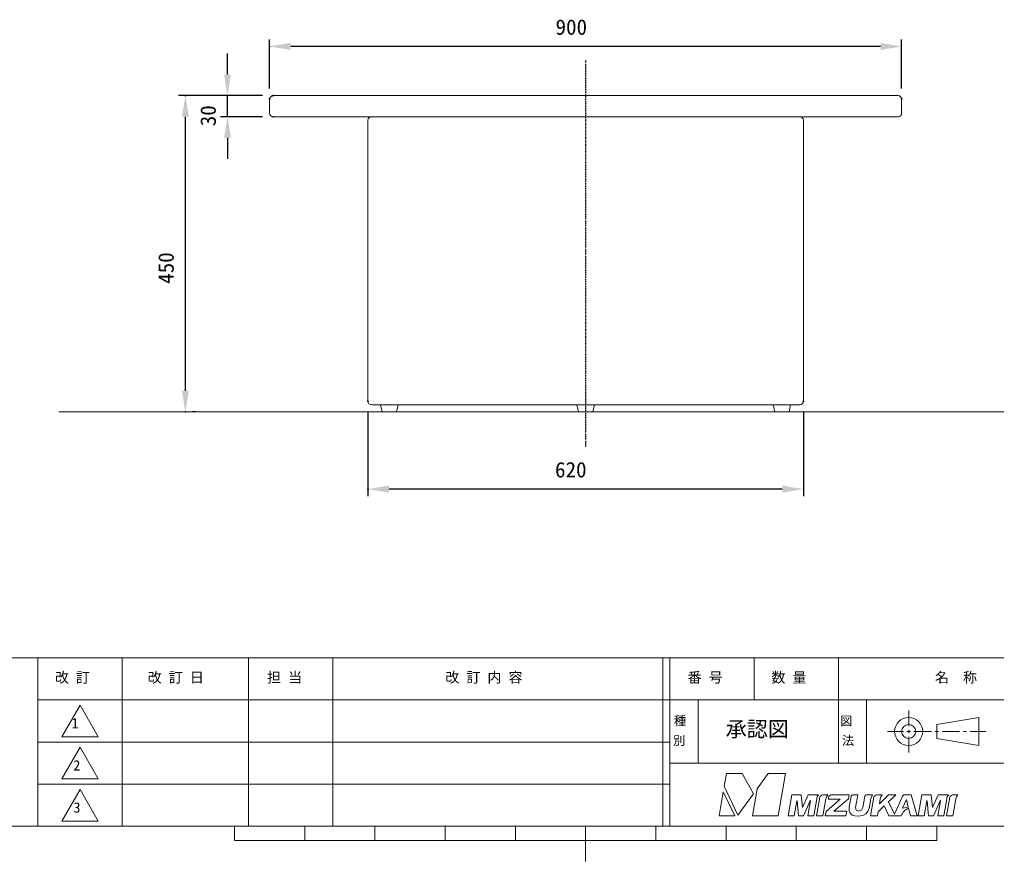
# Model space of a CAD drawing. Units: millimetres, scale not verified. Extents: x -203 to 203, y -143 to 143.
# Drawn here: x -80.6 to 58.5, y -143 to -23.2 of the extents above; entities that cross this region are included whole.
import ezdxf
from ezdxf.enums import TextEntityAlignment as Align

# ---------------------------------------------------------------- set-up
doc = ezdxf.new("R2010")
doc.units = ezdxf.units.MM
doc.header["$LTSCALE"] = 0.5
doc.header["$PDMODE"] = 32
doc.header["$PDSIZE"] = 0.1
doc.linetypes.add('USER2', pattern=[0.629921, 0.393701, -0.07874, 0.07874, -0.07874])
for name, color, linetype, lineweight in [('0-1_DIMENSION_LINES$02_DIMENSI', 7, 'Continuous', 25), ('0-4_DIMENSION_LINES$03_LINES', 7, 'Continuous', 18), ('0-5_DIMENSION_LINES$01_CENTER_', 7, 'USER2', 25), ('0-6_図面_FORMAT$03_TEXT', 7, 'Continuous', 18), ('0-7_図面_FORMAT$02_LOGO$01_MZ_LO', 7, 'Continuous', 18), ('0-9_図面_FORMAT$01_WAKU$OUT_LINE', 6, 'Continuous', 18), ('0-A_図面_FORMAT$01_WAKU$SUB_LINE', 7, 'Continuous', 18)]:
    doc.layers.add(name, color=color, linetype=linetype, lineweight=lineweight)
doc.layers.add('0-2_DEFPOINTS', color=7, linetype='Continuous')
doc.styles.add('ＭＳ ゴシック', font='')
doc.styles.get('ＭＳ ゴシック').set_extended_font_data('MS Gothic')

# ---------------------------------------------------------------- blocks, each defined once
blk = doc.blocks.new('D1')
at = {"layer": '0-1_DIMENSION_LINES$02_DIMENSI'}
for p, q in [((318, 235), (318, 240.999)), ((328, 229), (316, 229)), ((318, 223), (318, 229)), ((328, 223), (316, 223)), ((318, 217), (318, 211.001))]:
    blk.add_line(p, q, dxfattribs=at)
for points in [[(317, 235), (319, 235), (318, 229)], [(319, 217), (317, 217), (318, 223)]]:
    blk.add_solid(points, dxfattribs=at)
at = {"layer": '0-2_DEFPOINTS'}
for p in [(318, 229), (331, 229), (331, 223)]:
    blk.add_point(p, dxfattribs=at)
at = {"layer": '0-1_DIMENSION_LINES$02_DIMENSI', "style": 'ＭＳ ゴシック'}
blk.add_text('30', height=4.399, rotation=90, dxfattribs=at).set_placement((316, 220.286), align=Align.BOTTOM_LEFT)
blk = doc.blocks.new('D2')
at = {"layer": '0-1_DIMENSION_LINES$02_DIMENSI'}
for p, q in [((330, 231), (330, 245)), ((510, 231), (510, 245)), ((504, 243), (336, 243))]:
    blk.add_line(p, q, dxfattribs=at)
for points in [[(336, 244), (336, 242), (330, 243)], [(504, 242), (504, 244), (510, 243)]]:
    blk.add_solid(points, dxfattribs=at)
at = {"layer": '0-2_DEFPOINTS'}
for p in [(330, 243), (330, 228), (510, 228)]:
    blk.add_point(p, dxfattribs=at)
at = {"layer": '0-1_DIMENSION_LINES$02_DIMENSI', "style": 'ＭＳ ゴシック'}
blk.add_text('900', height=4.399, dxfattribs=at).set_placement((411.429, 245), align=Align.BOTTOM_LEFT)
blk = doc.blocks.new('D3')
at = {"layer": '0-1_DIMENSION_LINES$02_DIMENSI'}
for p, q in [((358, 139), (358, 115)), ((482, 139), (482, 115)), ((476, 117), (364, 117))]:
    blk.add_line(p, q, dxfattribs=at)
for points in [[(364, 118), (364, 116), (358, 117)], [(476, 116), (476, 118), (482, 117)]]:
    blk.add_solid(points, dxfattribs=at)
at = {"layer": '0-2_DEFPOINTS'}
for p in [(358, 142), (482, 142), (358, 117)]:
    blk.add_point(p, dxfattribs=at)
at = {"layer": '0-1_DIMENSION_LINES$02_DIMENSI', "style": 'ＭＳ ゴシック'}
blk.add_text('620', height=4.399, dxfattribs=at).set_placement((411.286, 119), align=Align.BOTTOM_LEFT)
blk = doc.blocks.new('D4')
at = {"layer": '0-1_DIMENSION_LINES$02_DIMENSI'}
for p, q in [((328, 229), (304, 229)), ((306, 145), (306, 223)), ((309, 139), (308, 139))]:
    blk.add_line(p, q, dxfattribs=at)
for points in [[(307, 223), (305, 223), (306, 229)], [(305, 145), (307, 145), (306, 139)]]:
    blk.add_solid(points, dxfattribs=at)
at = {"layer": '0-2_DEFPOINTS'}
for p in [(306, 229), (331, 229), (306, 139)]:
    blk.add_point(p, dxfattribs=at)
at = {"layer": '0-1_DIMENSION_LINES$02_DIMENSI', "style": 'ＭＳ ゴシック'}
blk.add_text('450', height=4.399, rotation=90, dxfattribs=at).set_placement((304, 175.429), align=Align.BOTTOM_LEFT)
blk = doc.blocks.new('_X12')
at = {"layer": '0-6_図面_FORMAT$03_TEXT', "style": 'ＭＳ ゴシック'}
for s, p in [('種', (445.127, 49.002)), ('別', (444.903, 43.38))]:
    blk.add_text(s, height=2.566, dxfattribs=at).set_placement(p, align=Align.BOTTOM_LEFT)
blk = doc.blocks.new('_X11')
at = {"layer": '0-6_図面_FORMAT$03_TEXT', "style": 'ＭＳ ゴシック'}
for s, p in [('図', (492.487, 49.002)), ('法', (492.977, 43.38))]:
    blk.add_text(s, height=2.566, dxfattribs=at).set_placement(p, align=Align.BOTTOM_LEFT)

msp = doc.modelspace()

# ---------------------------------------------------------------- linework, layer by layer
at = {"layer": '0-4_DIMENSION_LINES$03_LINES'}
for p, q in [((-45, -36.5), (-45, -34.5)), ((-44.5, -34), (44.5, -34)), ((45, -34.5), (45, -36.5)), ((44.5, -37), (-44.5, -37)), ((-31, -77.5), (-31, -37.5)), ((-30.5, -37), (30.5, -37)), ((31, -37.5), (31, -77.5)), ((-75, -79), (75, -79)), ((30.5, -78), (-30.5, -78))]:
    msp.add_line(p, q, dxfattribs=at)
for points in [[(-28.9604, -79), (-26.9204, -79), (-26.6904, -78), (-29.1904, -78)], [(-1.02, -79), (1.02, -79), (1.25, -78), (-1.25, -78)], [(28.9604, -79), (26.9204, -79), (26.6904, -78), (29.1904, -78)]]:
    msp.add_lwpolyline(points, close=True, dxfattribs=at)
for centre, start, end in [((-44.5, -34.5), 90, 180), ((44.5, -34.5), 0, 90), ((-44.5, -36.5), 180, 270), ((-30.5, -37.5), 90, 180), ((30.5, -37.5), 0, 90), ((44.5, -36.5), 270, 0), ((-30.5, -77.5), 180, 270), ((30.5, -77.5), 270, 0)]:
    msp.add_arc(centre, 0.5, start, end, dxfattribs=at)
at = {"layer": '0-5_DIMENSION_LINES$01_CENTER_'}
msp.add_line((0, -29), (0, -84), dxfattribs=at)
at = {"layer": '0-6_図面_FORMAT$03_TEXT'}
for p, q in [((-72, -120.75), (-74.5981, -125.25)), ((-69.4019, -125.25), (-72, -120.75)), ((46, -123.75), (46, -121.5)), ((56, -122.5), (50, -123.5)), ((50, -123.5), (50, -125.5)), ((56, -126.5), (56, -122.5)), ((45.25, -124.5), (43, -124.5)), ((46.25, -124.5), (45.75, -124.5)), ((46, -124.75), (46, -124.25)), ((49.25, -124.5), (46.75, -124.5)), ((50.25, -124.5), (49.75, -124.5)), ((53.25, -124.5), (50.75, -124.5)), ((54.25, -124.5), (53.75, -124.5)), ((57, -124.5), (54.75, -124.5)), ((-74.5981, -125.25), (-69.4019, -125.25)), ((46, -127.5), (46, -125.25)), ((50, -125.5), (56, -126.5)), ((-72, -126.75), (-74.5981, -131.25)), ((-69.4019, -131.25), (-72, -126.75)), ((-74.5981, -131.25), (-69.4019, -131.25)), ((-72, -132.75), (-74.5981, -137.25)), ((-69.4019, -137.25), (-72, -132.75)), ((-74.5981, -137.25), (-69.4019, -137.25))]:
    msp.add_line(p, q, dxfattribs=at)
for radius in [2, 1]:
    msp.add_circle((46, -124.5), radius, dxfattribs=at)
at = {"layer": '0-7_図面_FORMAT$02_LOGO$01_MZ_LO'}
for p, q in [((37.5368, -133.5001), (35.0653, -133.5001)), ((46.3372, -133.5001), (45.4679, -133.5001)), ((40.2333, -135.7779), (40.2903, -135.6677)), ((40.3739, -135.4237), (40.3965, -135.3012)), ((40.3965, -135.3012), (40.3965, -135.3012))]:
    msp.add_line(p, q, dxfattribs=at)
for points in [[(23.9185, -133.3532), (22.2811, -130.5), (20.052, -130.5), (19.7334, -132.3069), (21.6797, -136.412)], [(28.4519, -130.5), (26.0068, -130.5), (24.423, -132.6639), (23.7466, -136.5), (27.394, -136.5)], [(18.994, -136.5), (21.2213, -136.5), (19.5978, -133.0758)], [(45.1097, -135.4167), (45.6797, -134.1656), (45.9339, -135.2805)]]:
    msp.add_lwpolyline(points, close=True, dxfattribs=at)
for points in [[(33.1643, -133.5221), (33.1564, -133.5001), (31.6973, -133.5001), (30.8813, -135.3254), (30.7128, -133.5001), (29.3797, -133.5001), (28.8508, -136.5), (29.7077, -136.5), (30.085, -134.3718), (30.1212, -134.3718), (30.3134, -136.5), (31.0307, -136.5), (31.9772, -134.3718)], [(34.4907, -133.528), (34.4785, -133.5001), (33.7311, -133.5001)], [(34.5924, -133.8998), (34.52, -134.1359), (36.248, -134.138), (34.2351, -135.8723), (34.125, -136.5), (37.0697, -136.5), (37.1838, -135.8537), (35.3578, -135.8512), (37.4305, -134.0987), (37.5368, -133.5001)], [(39.7553, -133.6956), (39.4664, -135.331), (39.2624, -135.7153), (38.8631, -135.8509), (38.5099, -135.7132), (38.4414, -135.331), (38.7636, -133.5001), (38.0482, -133.5001)], [(40.8635, -133.5423), (40.8489, -133.5001), (40.7137, -133.5065), (40.0021, -133.5001)], [(40.3988, -135.2886), (40.6262, -134.0012), (40.8635, -133.5423)], [(42.2217, -133.528), (42.2092, -133.5001), (41.4125, -133.5001)], [(45.0487, -133.8322), (43.9945, -136.289), (43.107, -134.5303), (44.1923, -133.5001), (43.1434, -133.5001), (41.8365, -134.8052), (41.959, -134.0946)], [(45.9654, -135.4039), (46.2447, -136.5), (47.188, -136.5), (46.3372, -133.5001)], [(51.6741, -133.5221), (51.6663, -133.5001), (50.2071, -133.5001), (49.3912, -135.3254), (49.2227, -133.5001), (47.8896, -133.5001), (47.3606, -136.5), (48.2176, -136.5), (48.5948, -134.3718), (48.631, -134.3718), (48.8233, -136.5), (49.5406, -136.5), (50.4871, -134.3718)], [(53.0005, -133.528), (52.9883, -133.5001), (52.241, -133.5001)], [(32.0194, -134.3718), (31.6421, -136.5), (32.493, -136.5), (32.9191, -134.0808)], [(33.2994, -134.1367), (32.8831, -136.5), (33.7988, -136.5), (34.2223, -134.0946)], [(37.8062, -133.6918), (37.5241, -135.2886), (37.5207, -135.7942), (37.6572, -136.1388), (37.9298, -136.3967), (38.3411, -136.5181), (38.8134, -136.5486), (39.4797, -136.4487), (39.8948, -136.201), (40.2275, -135.7892)], [(40.9871, -134.1367), (40.5715, -136.5), (41.5368, -136.5), (41.5384, -136.5), (41.5439, -136.5), (41.6443, -135.9188), (42.5284, -135.0795), (43.1843, -136.5), (44.9459, -136.5)], [(50.5292, -134.3718), (50.152, -136.5), (51.0029, -136.5), (51.429, -134.0808)], [(51.8093, -134.1367), (51.3929, -136.5), (52.3087, -136.5), (52.7322, -134.0946)]]:
    msp.add_lwpolyline(points, dxfattribs=at)
for centre, radius, start, end in [((33.7742, -134.1229), 0.8561, 135.436, 177.18162), ((33.898, -134.0779), 0.6015, 106.10853, 185.61083), ((35.2047, -134.2131), 0.9895, 136.18472, 173.12017), ((35.0741, -133.9901), 0.4901, 91.03463, 169.38909), ((38.0431, -133.7422), 0.2422, 88.80192, 167.99496), ((39.9968, -133.7469), 0.2469, 88.77298, 167.99431), ((41.5809, -134.073), 0.5972, 106.38228, 186.12371), ((42.933, -134.202), 0.9799, 136.54508, 173.70767), ((45.4594, -133.9198), 0.4199, 88.83548, 167.9571), ((52.2841, -134.1229), 0.8561, 135.436, 177.18162), ((52.4079, -134.0779), 0.6015, 106.10853, 185.61083), ((53.7145, -134.2131), 0.9895, 136.18472, 173.12017), ((31.9983, -134.363), 0.0228, 337.38667, 202.61333), ((50.5082, -134.363), 0.0228, 337.38667, 202.61333), ((38.9196, -135.0984), 1.4791, 332.15939, 332.65034), ((39.5102, -135.2642), 0.8783, 332.65034, 349.54143), ((38.5515, -134.9606), 1.8762, 349.54143, 349.93236), ((46.8386, -137.2383), 2.0316, 115.4544, 158.69079)]:
    msp.add_arc(centre, radius, start, end, dxfattribs=at)
at = {"layer": '0-9_図面_FORMAT$01_WAKU$OUT_LINE'}
for p, q in [((198, -114), (-198, -114)), ((-78, -114), (-78, -138)), ((11, -114), (11, -138)), ((12, -114), (12, -138)), ((198, -120), (-78, -120)), ((-198, -138), (198, -138)), ((-50, -140), (-50, -138)), ((-40, -140), (-40, -138)), ((-30, -140), (-30, -138)), ((-20, -140), (-20, -138)), ((-10, -140), (-10, -138)), ((0, -138), (0, -143)), ((10, -140), (10, -138)), ((20, -140), (20, -138)), ((30, -140), (30, -138)), ((40, -140), (40, -138)), ((50, -140), (50, -138)), ((-50, -140), (50, -140))]:
    msp.add_line(p, q, dxfattribs=at)
at = {"layer": '0-A_図面_FORMAT$01_WAKU$SUB_LINE'}
for p, q in [((-66, -114), (-66, -138)), ((-48, -114), (-48, -138)), ((-36, -114), (-36, -138)), ((24, -114), (24, -120)), ((36, -129), (36, -114)), ((16, -129), (16, -120)), ((40, -120), (40, -129)), ((12, -126), (-78, -126)), ((12, -129), (144, -129)), ((12, -132), (-78, -132))]:
    msp.add_line(p, q, dxfattribs=at)

# ---------------------------------------------------------------- block references
at = {"layer": '0-1_DIMENSION_LINES$02_DIMENSI', "xscale": 0.5, "yscale": 0.5}
for name in ['D2', 'D1', 'D4', 'D3']:
    msp.add_blockref(name, (-210, -148.5), dxfattribs=at)
at = {"layer": '0-6_図面_FORMAT$03_TEXT', "xscale": 0.5, "yscale": 0.5}
for name in ['_X12', '_X11']:
    msp.add_blockref(name, (-210, -148.5), dxfattribs=at)

# ---------------------------------------------------------------- texts
at = {"layer": '0-6_図面_FORMAT$03_TEXT', "style": 'ＭＳ ゴシック'}
for s, height, p in [('改 訂', 1.466, (-75.5838, -117.9799)), ('改 訂 日', 1.466, (-62.3608, -117.9799)), ('担 当', 1.466, (-45.3714, -117.9799)), ('改 訂 内 容', 1.466, (-19.9835, -117.964)), ('番 号', 1.466, (14.5112, -117.9799)), ('数 量', 1.466, (26.4452, -117.9799)), ('名\u3000称', 1.466, (49.7337, -117.9799)), ('1', 1.466, (-73.1918, -124.4965)), ('承認図', 2.199, (19.9406, -125.9023)), ('2', 1.466, (-72.9498, -130.4965)), ('3', 1.466, (-72.9398, -136.4965))]:
    msp.add_text(s, height=height, dxfattribs=at).set_placement(p, align=Align.BOTTOM_LEFT)

doc.saveas('drawing.dxf')
